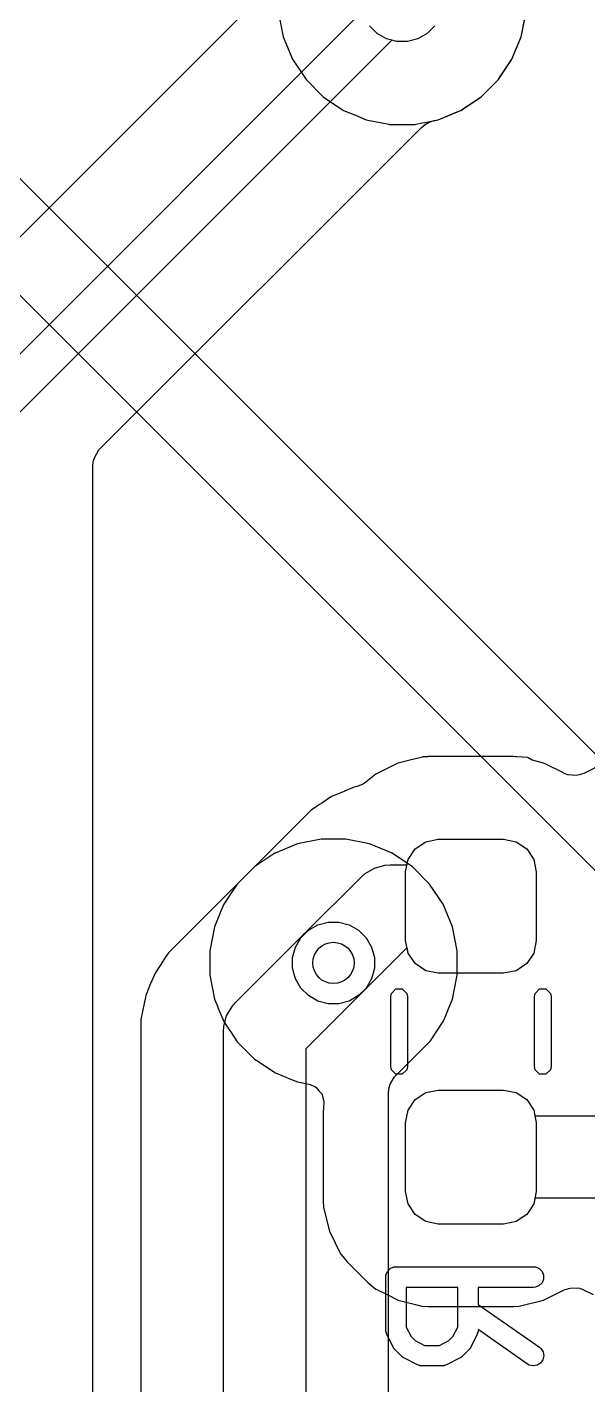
# Model space of a CAD drawing. Header units: inches. Extents: x 1.3 to 5.24, y -7.03 to -1.12.
# Drawn here: x 1.9201 to 2.0807, y -5.9673 to -5.5784 of the extents above; entities that cross this region are included whole.
import ezdxf

# ---------------------------------------------------------------- set-up
doc = ezdxf.new("R2010")
doc.units = ezdxf.units.IN
doc.header["$MEASUREMENT"] = 0
for name, color, linetype, true_color in [('B.Cu', 153, 'CONTINUOUS', 0x4d7fc4), ('B.Mask', 4, 'CONTINUOUS', 0x02ffee), ('B.Paste', 132, 'CONTINUOUS', 0x00c2c2), ('B.Silkscreen', 31, 'CONTINUOUS', 0xe8b2a7), ('F.Cu', 13, 'CONTINUOUS', 0xc83434), ('In1.Cu', 91, 'CONTINUOUS', 0x7fc87f), ('In2.Cu', 33, 'CONTINUOUS', 0xce7d2c)]:
    doc.layers.add(name, color=color, linetype=linetype, true_color=true_color)

msp = doc.modelspace()

# ---------------------------------------------------------------- linework, layer by layer
at = {"layer": 'B.Cu', "linetype": 'CONTINUOUS'}
for p, q in [((1.99211, -5.57436), (1.99347, -5.58121)), ((2.06175, -5.58072), (2.0627, -5.57592)), ((2.02037, -5.58024), (2.01819, -5.57806)), ((2.03693, -5.57806), (2.03475, -5.58024)), ((1.99347, -5.58121), (1.99347, -5.58121)), ((1.99347, -5.58121), (1.99347, -5.58121)), ((1.99347, -5.58121), (1.99613, -5.58764)), ((2.02304, -5.58178), (2.02037, -5.58024)), ((2.02602, -5.58258), (2.02304, -5.58178)), ((2.0291, -5.58258), (2.02602, -5.58258)), ((2.03208, -5.58178), (2.0291, -5.58258)), ((2.03475, -5.58024), (2.03208, -5.58178)), ((2.05907, -5.58744), (2.06165, -5.58121)), ((2.06165, -5.58121), (2.06173, -5.58082)), ((2.06173, -5.58082), (2.06175, -5.58072)), ((1.99613, -5.58764), (1.99614, -5.58766)), ((1.99614, -5.58766), (1.99614, -5.58766)), ((1.99614, -5.58766), (1.99614, -5.58766)), ((1.99614, -5.58766), (2.00002, -5.59347)), ((2.05528, -5.5932), (2.05886, -5.58783)), ((2.05886, -5.58783), (2.05894, -5.58772)), ((2.05894, -5.58772), (2.059, -5.58763)), ((2.059, -5.58763), (2.05907, -5.58744)), ((2.00002, -5.59347), (2.00002, -5.59347)), ((2.00002, -5.59347), (2.00002, -5.59347)), ((2.00002, -5.59347), (2.00496, -5.5984)), ((2.05016, -5.5984), (2.0551, -5.59347)), ((2.0551, -5.59347), (2.05521, -5.59329)), ((2.0551, -5.59347), (2.0551, -5.59347)), ((2.05521, -5.59329), (2.05528, -5.5932)), ((2.00496, -5.5984), (2.00496, -5.5984)), ((2.00496, -5.5984), (2.01077, -5.60228)), ((2.04516, -5.60174), (2.05016, -5.5984)), ((2.05016, -5.5984), (2.05016, -5.5984)), ((2.01077, -5.60228), (2.01077, -5.60228)), ((2.01077, -5.60228), (2.01415, -5.60368)), ((2.0379, -5.60496), (2.04341, -5.60268)), ((2.04341, -5.60268), (2.04435, -5.60228)), ((2.04435, -5.60228), (2.04444, -5.60225)), ((2.04435, -5.60228), (2.04435, -5.60228)), ((2.04435, -5.60228), (2.04435, -5.60228)), ((2.04435, -5.60228), (2.04435, -5.60228)), ((2.04444, -5.60225), (2.04481, -5.60209)), ((2.04444, -5.60225), (2.04444, -5.60225)), ((2.04481, -5.60209), (2.04516, -5.60174)), ((2.01415, -5.60368), (2.01722, -5.60496)), ((2.01722, -5.60496), (2.01722, -5.60496)), ((2.01722, -5.60496), (2.01722, -5.60496)), ((2.01722, -5.60496), (2.02377, -5.60626)), ((2.02377, -5.60626), (2.02387, -5.60629)), ((2.02387, -5.60629), (2.02407, -5.60632)), ((2.02407, -5.60632), (2.03105, -5.60632)), ((2.03105, -5.60632), (2.03121, -5.60632)), ((2.03121, -5.60632), (2.03128, -5.6063)), ((2.03128, -5.6063), (2.03152, -5.60623)), ((2.03152, -5.60623), (2.03333, -5.60586)), ((2.03333, -5.60586), (2.03406, -5.60572)), ((2.03333, -5.60586), (2.03333, -5.60586)), ((2.03406, -5.60572), (2.0379, -5.60496)), ((2.0379, -5.60496), (2.0379, -5.60496)), ((2.0379, -5.60496), (2.0379, -5.60496)), ((2.02633, -5.78928), (2.02002, -5.79241)), ((2.02643, -5.78923), (2.02633, -5.78928)), ((2.02645, -5.78922), (2.02643, -5.78923)), ((2.02971, -5.78841), (2.02645, -5.78922)), ((2.02645, -5.78922), (2.02645, -5.78922)), ((2.03341, -5.78749), (2.02971, -5.78841)), ((2.03348, -5.78748), (2.03341, -5.78749)), ((2.03358, -5.78748), (2.03348, -5.78748)), ((2.03376, -5.78747), (2.03358, -5.78748)), ((2.03489, -5.78739), (2.03376, -5.78747)), ((2.03499, -5.78738), (2.03489, -5.78739)), ((2.03503, -5.78738), (2.03499, -5.78738)), ((2.05946, -5.78738), (2.03503, -5.78738)), ((2.06, -5.78742), (2.05946, -5.78738)), ((2.05946, -5.78738), (2.05946, -5.78738)), ((2.06026, -5.78744), (2.06, -5.78742)), ((2.06, -5.78742), (2.06, -5.78742)), ((2.06357, -5.78766), (2.06026, -5.78744)), ((2.06367, -5.78772), (2.06357, -5.78766)), ((2.06478, -5.78841), (2.06367, -5.78772)), ((2.06485, -5.78843), (2.06478, -5.78841)), ((2.06804, -5.78922), (2.06485, -5.78843)), ((2.06846, -5.78943), (2.06804, -5.78922)), ((2.06804, -5.78922), (2.06804, -5.78922)), ((2.07374, -5.79205), (2.06846, -5.78943)), ((2.06846, -5.78943), (2.06846, -5.78943)), ((2.08539, -5.78928), (2.07957, -5.79217)), ((2.02002, -5.79241), (2.01719, -5.79468)), ((2.07397, -5.79217), (2.07374, -5.79205)), ((2.07422, -5.79229), (2.07397, -5.79217)), ((2.07501, -5.7926), (2.07422, -5.79229)), ((2.07508, -5.79262), (2.07501, -5.7926)), ((2.07513, -5.79263), (2.07508, -5.79262)), ((2.07736, -5.79276), (2.07513, -5.79263)), ((2.07825, -5.7926), (2.07736, -5.79276)), ((2.07957, -5.79217), (2.07825, -5.7926)), ((2.0109, -5.79732), (2.00732, -5.7988)), ((2.01098, -5.79728), (2.0109, -5.79732)), ((2.0109, -5.79732), (2.0109, -5.79732)), ((2.01103, -5.79726), (2.01098, -5.79728)), ((2.01377, -5.79613), (2.01103, -5.79726)), ((2.01103, -5.79726), (2.01103, -5.79726)), ((2.01103, -5.79726), (2.01103, -5.79726)), ((2.01103, -5.79726), (2.01103, -5.79726)), ((2.01453, -5.79598), (2.01377, -5.79613)), ((2.01377, -5.79613), (2.01377, -5.79613)), ((2.01594, -5.79546), (2.01453, -5.79598)), ((2.01628, -5.79527), (2.01594, -5.79546)), ((2.01646, -5.79517), (2.01628, -5.79527)), ((2.01628, -5.79527), (2.01628, -5.79527)), ((2.01628, -5.79527), (2.01628, -5.79527)), ((2.01628, -5.79527), (2.01628, -5.79527)), ((2.0165, -5.79515), (2.01646, -5.79517)), ((2.01719, -5.79468), (2.0165, -5.79515)), ((2.0165, -5.79515), (2.0165, -5.79515)), ((2.0165, -5.79515), (2.0165, -5.79515)), ((2.00326, -5.80151), (2.00151, -5.80268)), ((2.00384, -5.80112), (2.00326, -5.80151)), ((2.00326, -5.80151), (2.00326, -5.80151)), ((2.00453, -5.80066), (2.00384, -5.80112)), ((2.00384, -5.80112), (2.00384, -5.80112)), ((2.00732, -5.7988), (2.00453, -5.80066)), ((2.00453, -5.80066), (2.00453, -5.80066)), ((2.00732, -5.7988), (2.00732, -5.7988)), ((2.00732, -5.7988), (2.00732, -5.7988)), ((2.00151, -5.80268), (1.98034, -5.82386)), ((2.00151, -5.80268), (2.00151, -5.80268)), ((2.03128, -5.81376), (2.03432, -5.81174)), ((2.03432, -5.81174), (2.03789, -5.81102)), ((2.03789, -5.81102), (2.05659, -5.81102)), ((2.05659, -5.81102), (2.06017, -5.81174)), ((2.06017, -5.81174), (2.06321, -5.81376)), ((2.02893, -5.81841), (2.02926, -5.8168)), ((2.02926, -5.8168), (2.03128, -5.81376)), ((2.06321, -5.81376), (2.06523, -5.8168)), ((2.06523, -5.8168), (2.06594, -5.82037)), ((2.01576, -5.82186), (2.01692, -5.82085)), ((2.01692, -5.82085), (2.01959, -5.8193)), ((2.01959, -5.8193), (2.02257, -5.81851)), ((2.02257, -5.81851), (2.02411, -5.81841)), ((2.02411, -5.81841), (2.02893, -5.81841)), ((2.06594, -5.82037), (2.06594, -5.84006)), ((1.98034, -5.82386), (1.97919, -5.82558)), ((1.98034, -5.82386), (1.98034, -5.82386)), ((1.99952, -5.83811), (2.01576, -5.82186)), ((1.97909, -5.82572), (1.97646, -5.82966)), ((1.97919, -5.82558), (1.97909, -5.82572)), ((1.97919, -5.82558), (1.97919, -5.82558)), ((1.97919, -5.82558), (1.97919, -5.82558)), ((1.97919, -5.82558), (1.97919, -5.82558)), ((1.97542, -5.83215), (1.97378, -5.83612)), ((1.97554, -5.83187), (1.97542, -5.83215)), ((1.97542, -5.83215), (1.97542, -5.83215)), ((1.97646, -5.82966), (1.97554, -5.83187)), ((1.97378, -5.83612), (1.97242, -5.84296)), ((1.97378, -5.83612), (1.97378, -5.83612)), ((1.99696, -5.84194), (1.9985, -5.83927)), ((1.9985, -5.83927), (1.99952, -5.83811)), ((2.06594, -5.84006), (2.06523, -5.84364)), ((1.97242, -5.84296), (1.97242, -5.84995)), ((1.99616, -5.84492), (1.99696, -5.84194)), ((2.02895, -5.84209), (2.01623, -5.85481)), ((2.02926, -5.84364), (2.02895, -5.84209)), ((2.03128, -5.84667), (2.02926, -5.84364)), ((2.06523, -5.84364), (2.06321, -5.84667)), ((1.99616, -5.848), (1.99616, -5.84492)), ((1.99696, -5.85098), (1.99616, -5.848)), ((2.03432, -5.8487), (2.03128, -5.84667)), ((2.06321, -5.84667), (2.06017, -5.8487)), ((1.97242, -5.84995), (1.97378, -5.8568)), ((1.9985, -5.85365), (1.99696, -5.85098)), ((2.03789, -5.84941), (2.03432, -5.8487)), ((2.05659, -5.84941), (2.03789, -5.84941)), ((2.06017, -5.8487), (2.05659, -5.84941)), ((2.00068, -5.85583), (1.9985, -5.85365)), ((2.00335, -5.85737), (2.00068, -5.85583)), ((2.01506, -5.85583), (2.01239, -5.85737)), ((2.01623, -5.85481), (2.01506, -5.85583)), ((1.97378, -5.8568), (1.97378, -5.8568)), ((1.97378, -5.8568), (1.97378, -5.8568)), ((1.97378, -5.8568), (1.97378, -5.8568)), ((1.97378, -5.8568), (1.97473, -5.85907)), ((1.97473, -5.85907), (1.97473, -5.85907)), ((1.97473, -5.85907), (1.9748, -5.85925)), ((1.9748, -5.85925), (1.97646, -5.86325)), ((2.00633, -5.85817), (2.00335, -5.85737)), ((2.00942, -5.85817), (2.00633, -5.85817)), ((2.01239, -5.85737), (2.00942, -5.85817)), ((1.97646, -5.86325), (1.97801, -5.86558)), ((1.97801, -5.86558), (1.97817, -5.86582)), ((1.97817, -5.86582), (1.97817, -5.86582)), ((1.97817, -5.86582), (1.97964, -5.86801)), ((1.97964, -5.86801), (1.98034, -5.86906)), ((1.98034, -5.86906), (1.98527, -5.87399)), ((1.98527, -5.87399), (1.98527, -5.87399)), ((1.98527, -5.87399), (1.98638, -5.87474)), ((1.98638, -5.87474), (1.98638, -5.87474)), ((1.98638, -5.87474), (1.98822, -5.87596)), ((1.98822, -5.87596), (1.99094, -5.87778)), ((1.99094, -5.87778), (1.99112, -5.8779)), ((1.99112, -5.8779), (1.9913, -5.87797)), ((1.9913, -5.87797), (1.99197, -5.87824)), ((1.99197, -5.87824), (1.99421, -5.87917)), ((1.99421, -5.87917), (1.99421, -5.87917)), ((1.99421, -5.87917), (1.99507, -5.87953)), ((1.99507, -5.87953), (1.99753, -5.88055)), ((1.99753, -5.88055), (2.00082, -5.8812)), ((2.00082, -5.8812), (2.00108, -5.8813)), ((2.00108, -5.8813), (2.00124, -5.8813)), ((2.00124, -5.8813), (2.00242, -5.88185)), ((2.00242, -5.88185), (2.0025, -5.88188)), ((2.0025, -5.88188), (2.00251, -5.88189)), ((2.00251, -5.88189), (2.00276, -5.88205)), ((2.00276, -5.88205), (2.00278, -5.88206)), ((2.00278, -5.88206), (2.00288, -5.88212)), ((2.00288, -5.88212), (2.0037, -5.88306)), ((2.0037, -5.88306), (2.00459, -5.88401)), ((2.03432, -5.88359), (2.03789, -5.88287)), ((2.03789, -5.88287), (2.05659, -5.88287)), ((2.05659, -5.88287), (2.06017, -5.88359)), ((2.00459, -5.88401), (2.0046, -5.88403)), ((2.0046, -5.88403), (2.00463, -5.88413)), ((2.00463, -5.88413), (2.00468, -5.8842)), ((2.00468, -5.8842), (2.00475, -5.88466)), ((2.00475, -5.88466), (2.00513, -5.88627)), ((2.00513, -5.88669), (2.00503, -5.88753)), ((2.00513, -5.88627), (2.00513, -5.88669)), ((2.02926, -5.88865), (2.03128, -5.88561)), ((2.03128, -5.88561), (2.03432, -5.88359)), ((2.06017, -5.88359), (2.06321, -5.88561)), ((2.06321, -5.88561), (2.06523, -5.88865)), ((2.00501, -5.88774), (2.0049, -5.88936)), ((2.0049, -5.88936), (2.0049, -5.91482)), ((2.00504, -5.88753), (2.00501, -5.88774)), ((2.00503, -5.88753), (2.00504, -5.88753)), ((2.02854, -5.89222), (2.02926, -5.88865)), ((2.06523, -5.88865), (2.06555, -5.89026)), ((2.06555, -5.89026), (2.08799, -5.89026)), ((2.02854, -5.91191), (2.02854, -5.89222)), ((2.02926, -5.91549), (2.02854, -5.91191)), ((2.06555, -5.91388), (2.06523, -5.91549)), ((2.08799, -5.91388), (2.06555, -5.91388)), ((2.0049, -5.91482), (2.00491, -5.91491)), ((2.00491, -5.91491), (2.005, -5.91622)), ((2.005, -5.91622), (2.005, -5.91633)), ((2.005, -5.91633), (2.00501, -5.91639)), ((2.00501, -5.91639), (2.00675, -5.92337)), ((2.03128, -5.91852), (2.02926, -5.91549)), ((2.06523, -5.91549), (2.06321, -5.91852)), ((2.03432, -5.92055), (2.03128, -5.91852)), ((2.03789, -5.92126), (2.03432, -5.92055)), ((2.05659, -5.92126), (2.03789, -5.92126)), ((2.06017, -5.92055), (2.05659, -5.92126)), ((2.06321, -5.91852), (2.06017, -5.92055)), ((2.00675, -5.92337), (2.00679, -5.92345)), ((2.00679, -5.92345), (2.0068, -5.92346)), ((2.0068, -5.92346), (2.00993, -5.92978)), ((2.00993, -5.92978), (2.00993, -5.92978)), ((2.00993, -5.92978), (2.00993, -5.92978)), ((2.00993, -5.92978), (2.01005, -5.92993)), ((2.01005, -5.92993), (2.01006, -5.92994)), ((2.01006, -5.92994), (2.0101, -5.92999)), ((2.0101, -5.92999), (2.01179, -5.93209)), ((2.01179, -5.93209), (2.01771, -5.93802)), ((2.01771, -5.93802), (2.02002, -5.93987)), ((2.02002, -5.93987), (2.02002, -5.93987)), ((2.02002, -5.93987), (2.02002, -5.93987)), ((2.02002, -5.93987), (2.02002, -5.93987)), ((2.02002, -5.93987), (2.02007, -5.93991)), ((2.02007, -5.93991), (2.02029, -5.94)), ((2.02029, -5.94), (2.02323, -5.94147)), ((2.02323, -5.94147), (2.02645, -5.94306)), ((2.06804, -5.94306), (2.07397, -5.94012)), ((2.07397, -5.94012), (2.07529, -5.93968)), ((2.07529, -5.93968), (2.07618, -5.93953)), ((2.07618, -5.93953), (2.07841, -5.93965)), ((2.07841, -5.93965), (2.07847, -5.93967)), ((2.07847, -5.93967), (2.07853, -5.93968)), ((2.07853, -5.93968), (2.07889, -5.93983)), ((2.07889, -5.93983), (2.07892, -5.93983)), ((2.07892, -5.93983), (2.07893, -5.93984)), ((2.07893, -5.93984), (2.07932, -5.94)), ((2.07932, -5.94), (2.08229, -5.94147)), ((2.02645, -5.94306), (2.0321, -5.94447)), ((2.0321, -5.94447), (2.03316, -5.94473)), ((2.03316, -5.94473), (2.03341, -5.94479)), ((2.03341, -5.94479), (2.03341, -5.94479)), ((2.03341, -5.94479), (2.03341, -5.94479)), ((2.03341, -5.94479), (2.03503, -5.9449)), ((2.03503, -5.9449), (2.05946, -5.9449)), ((2.05946, -5.9449), (2.06107, -5.94479)), ((2.06107, -5.94479), (2.06804, -5.94306))]:
    msp.add_line(p, q, dxfattribs=at)
at = {"layer": 'B.Cu'}
msp.add_circle((2.00787, -5.84646), 0.00591, dxfattribs=at)
at = {"layer": 'B.Mask', "linetype": 'CONTINUOUS'}
for p, q in [((2.03128, -5.81376), (2.03432, -5.81174)), ((2.03432, -5.81174), (2.03789, -5.81102)), ((2.03789, -5.81102), (2.05659, -5.81102)), ((2.05659, -5.81102), (2.06017, -5.81174)), ((2.06017, -5.81174), (2.06321, -5.81376)), ((2.02854, -5.82037), (2.02926, -5.8168)), ((2.02926, -5.8168), (2.03128, -5.81376)), ((2.06321, -5.81376), (2.06523, -5.8168)), ((2.06523, -5.8168), (2.06594, -5.82037)), ((2.02854, -5.84006), (2.02854, -5.82037)), ((2.06594, -5.82037), (2.06594, -5.84006)), ((2.02926, -5.84364), (2.02854, -5.84006)), ((2.06594, -5.84006), (2.06523, -5.84364)), ((2.03128, -5.84667), (2.02926, -5.84364)), ((2.06523, -5.84364), (2.06321, -5.84667)), ((2.03432, -5.8487), (2.03128, -5.84667)), ((2.06321, -5.84667), (2.06017, -5.8487)), ((2.03789, -5.84941), (2.03432, -5.8487)), ((2.05659, -5.84941), (2.03789, -5.84941)), ((2.06017, -5.8487), (2.05659, -5.84941)), ((2.03432, -5.88359), (2.03789, -5.88287)), ((2.03789, -5.88287), (2.05659, -5.88287)), ((2.05659, -5.88287), (2.06017, -5.88359)), ((2.02926, -5.88865), (2.03128, -5.88561)), ((2.03128, -5.88561), (2.03432, -5.88359)), ((2.06017, -5.88359), (2.06321, -5.88561)), ((2.06321, -5.88561), (2.06523, -5.88865)), ((2.02854, -5.89222), (2.02926, -5.88865)), ((2.06523, -5.88865), (2.06594, -5.89222)), ((2.02854, -5.91191), (2.02854, -5.89222)), ((2.06594, -5.89222), (2.06594, -5.91191)), ((2.02926, -5.91549), (2.02854, -5.91191)), ((2.06594, -5.91191), (2.06523, -5.91549)), ((2.03128, -5.91852), (2.02926, -5.91549)), ((2.06523, -5.91549), (2.06321, -5.91852)), ((2.03432, -5.92055), (2.03128, -5.91852)), ((2.03789, -5.92126), (2.03432, -5.92055)), ((2.05659, -5.92126), (2.03789, -5.92126)), ((2.06017, -5.92055), (2.05659, -5.92126)), ((2.06321, -5.91852), (2.06017, -5.92055))]:
    msp.add_line(p, q, dxfattribs=at)
at = {"layer": 'B.Paste', "linetype": 'CONTINUOUS'}
for p, q in [((2.03128, -5.81376), (2.03432, -5.81174)), ((2.03432, -5.81174), (2.03789, -5.81102)), ((2.03789, -5.81102), (2.05659, -5.81102)), ((2.05659, -5.81102), (2.06017, -5.81174)), ((2.06017, -5.81174), (2.06321, -5.81376)), ((2.02854, -5.82037), (2.02926, -5.8168)), ((2.02926, -5.8168), (2.03128, -5.81376)), ((2.06321, -5.81376), (2.06523, -5.8168)), ((2.06523, -5.8168), (2.06594, -5.82037)), ((2.02854, -5.84006), (2.02854, -5.82037)), ((2.06594, -5.82037), (2.06594, -5.84006)), ((2.02926, -5.84364), (2.02854, -5.84006)), ((2.06594, -5.84006), (2.06523, -5.84364)), ((2.03128, -5.84667), (2.02926, -5.84364)), ((2.06523, -5.84364), (2.06321, -5.84667)), ((2.03432, -5.8487), (2.03128, -5.84667)), ((2.06321, -5.84667), (2.06017, -5.8487)), ((2.03789, -5.84941), (2.03432, -5.8487)), ((2.05659, -5.84941), (2.03789, -5.84941)), ((2.06017, -5.8487), (2.05659, -5.84941)), ((2.03432, -5.88359), (2.03789, -5.88287)), ((2.03789, -5.88287), (2.05659, -5.88287)), ((2.05659, -5.88287), (2.06017, -5.88359)), ((2.02926, -5.88865), (2.03128, -5.88561)), ((2.03128, -5.88561), (2.03432, -5.88359)), ((2.06017, -5.88359), (2.06321, -5.88561)), ((2.06321, -5.88561), (2.06523, -5.88865)), ((2.02854, -5.89222), (2.02926, -5.88865)), ((2.06523, -5.88865), (2.06594, -5.89222)), ((2.02854, -5.91191), (2.02854, -5.89222)), ((2.06594, -5.89222), (2.06594, -5.91191)), ((2.02926, -5.91549), (2.02854, -5.91191)), ((2.06594, -5.91191), (2.06523, -5.91549)), ((2.03128, -5.91852), (2.02926, -5.91549)), ((2.06523, -5.91549), (2.06321, -5.91852)), ((2.03432, -5.92055), (2.03128, -5.91852)), ((2.03789, -5.92126), (2.03432, -5.92055)), ((2.05659, -5.92126), (2.03789, -5.92126)), ((2.06017, -5.92055), (2.05659, -5.92126)), ((2.06321, -5.91852), (2.06017, -5.92055))]:
    msp.add_line(p, q, dxfattribs=at)
at = {"layer": 'B.Silkscreen', "linetype": 'CONTINUOUS'}
for p, q in [((2.02431, -5.85611), (2.02449, -5.85521)), ((2.02431, -5.87617), (2.02431, -5.85611)), ((2.02449, -5.85521), (2.02577, -5.85393)), ((2.02577, -5.85393), (2.02758, -5.85393)), ((2.02758, -5.85393), (2.02886, -5.85521)), ((2.02886, -5.85521), (2.02904, -5.85611)), ((2.02904, -5.85611), (2.02904, -5.87617)), ((2.06545, -5.85611), (2.06563, -5.85521)), ((2.06545, -5.87617), (2.06545, -5.85611)), ((2.06563, -5.85521), (2.06691, -5.85393)), ((2.06691, -5.85393), (2.06872, -5.85393)), ((2.06872, -5.85393), (2.07, -5.85521)), ((2.07, -5.85521), (2.07018, -5.85611)), ((2.07018, -5.85611), (2.07018, -5.87617)), ((2.02449, -5.87707), (2.02431, -5.87617)), ((2.02577, -5.87835), (2.02449, -5.87707)), ((2.02758, -5.87835), (2.02577, -5.87835)), ((2.02886, -5.87707), (2.02758, -5.87835)), ((2.02904, -5.87617), (2.02886, -5.87707)), ((2.06563, -5.87707), (2.06545, -5.87617)), ((2.06691, -5.87835), (2.06563, -5.87707)), ((2.06872, -5.87835), (2.06691, -5.87835)), ((2.07, -5.87707), (2.06872, -5.87835)), ((2.07018, -5.87617), (2.07, -5.87707)), ((2.02414, -5.93399), (2.0252, -5.93355)), ((2.0252, -5.93355), (2.02578, -5.93349)), ((2.02578, -5.93349), (2.06515, -5.93349)), ((2.06515, -5.93349), (2.06573, -5.93355)), ((2.06573, -5.93355), (2.06679, -5.93399)), ((2.02283, -5.93645), (2.02288, -5.93587)), ((2.02283, -5.95144), (2.02283, -5.93645)), ((2.02288, -5.93587), (2.02333, -5.9348)), ((2.02333, -5.9348), (2.02414, -5.93399)), ((2.06679, -5.93399), (2.06761, -5.9348)), ((2.06761, -5.9348), (2.06805, -5.93587)), ((2.06805, -5.93702), (2.06761, -5.93809)), ((2.06805, -5.93587), (2.06805, -5.93702)), ((2.04345, -5.9394), (2.02873, -5.9394)), ((2.02873, -5.9394), (2.02873, -5.95075)), ((2.04345, -5.95075), (2.04345, -5.9394)), ((2.06515, -5.9394), (2.04936, -5.9394)), ((2.04936, -5.9394), (2.04936, -5.94428)), ((2.06573, -5.93934), (2.06515, -5.9394)), ((2.06679, -5.9389), (2.06573, -5.93934)), ((2.06761, -5.93809), (2.06679, -5.9389)), ((2.04936, -5.94428), (2.06684, -5.95652)), ((2.02288, -5.95202), (2.02283, -5.95144)), ((2.02292, -5.95212), (2.02288, -5.95202)), ((2.02293, -5.95222), (2.02292, -5.95212)), ((2.02314, -5.95276), (2.02293, -5.95222)), ((2.02501, -5.95651), (2.02314, -5.95276)), ((2.02873, -5.95075), (2.03008, -5.95344)), ((2.0421, -5.95344), (2.04345, -5.95075)), ((2.04904, -5.95276), (2.04717, -5.95651)), ((2.04925, -5.95222), (2.04904, -5.95276)), ((2.04926, -5.95212), (2.04925, -5.95222)), ((2.0493, -5.95202), (2.04926, -5.95212)), ((2.04935, -5.95149), (2.0493, -5.95202)), ((2.06346, -5.96136), (2.04935, -5.95149)), ((2.02517, -5.95676), (2.02501, -5.95651)), ((2.0252, -5.95683), (2.02517, -5.95676)), ((2.02527, -5.95691), (2.0252, -5.95683)), ((2.02532, -5.957), (2.02527, -5.95691)), ((2.02538, -5.95705), (2.02532, -5.957)), ((2.02557, -5.95728), (2.02538, -5.95705)), ((2.02744, -5.95916), (2.02557, -5.95728)), ((2.03008, -5.95344), (2.03128, -5.95464)), ((2.03128, -5.95464), (2.03398, -5.95599)), ((2.03398, -5.95599), (2.03821, -5.95599)), ((2.03821, -5.95599), (2.0409, -5.95464)), ((2.0409, -5.95464), (2.0421, -5.95344)), ((2.04662, -5.95728), (2.04474, -5.95916)), ((2.0468, -5.95705), (2.04662, -5.95728)), ((2.04686, -5.957), (2.0468, -5.95705)), ((2.04692, -5.95691), (2.04686, -5.957)), ((2.04698, -5.95683), (2.04692, -5.95691)), ((2.04701, -5.95676), (2.04698, -5.95683)), ((2.04717, -5.95651), (2.04701, -5.95676)), ((2.06684, -5.95652), (2.06728, -5.9569)), ((2.06728, -5.9569), (2.0679, -5.95787)), ((2.02767, -5.95934), (2.02744, -5.95916)), ((2.02772, -5.9594), (2.02767, -5.95934)), ((2.02781, -5.95946), (2.02772, -5.9594)), ((2.02789, -5.95952), (2.02781, -5.95946)), ((2.02796, -5.95955), (2.02789, -5.95952)), ((2.02821, -5.95971), (2.02796, -5.95955)), ((2.03196, -5.96158), (2.02821, -5.95971)), ((2.04397, -5.95971), (2.04022, -5.96158)), ((2.04422, -5.95955), (2.04397, -5.95971)), ((2.04429, -5.95952), (2.04422, -5.95955)), ((2.04437, -5.95946), (2.04429, -5.95952)), ((2.04446, -5.9594), (2.04437, -5.95946)), ((2.04451, -5.95934), (2.04446, -5.9594)), ((2.04474, -5.95916), (2.04451, -5.95934)), ((2.06719, -5.96108), (2.06622, -5.96169)), ((2.06785, -5.96013), (2.06719, -5.96108)), ((2.0681, -5.95901), (2.06785, -5.96013)), ((2.0679, -5.95787), (2.0681, -5.95901)), ((2.0325, -5.96179), (2.03196, -5.96158)), ((2.03261, -5.9618), (2.0325, -5.96179)), ((2.0327, -5.96184), (2.03261, -5.9618)), ((2.03328, -5.9619), (2.0327, -5.96184)), ((2.0389, -5.9619), (2.03328, -5.9619)), ((2.03948, -5.96184), (2.0389, -5.9619)), ((2.03958, -5.9618), (2.03948, -5.96184)), ((2.03968, -5.96179), (2.03958, -5.9618)), ((2.04022, -5.96158), (2.03968, -5.96179)), ((2.06396, -5.96165), (2.06346, -5.96136)), ((2.06509, -5.96189), (2.06396, -5.96165)), ((2.06622, -5.96169), (2.06509, -5.96189))]:
    msp.add_line(p, q, dxfattribs=at)
at = {"layer": 'F.Cu', "linetype": 'CONTINUOUS'}
for p, q in [((1.9913, -5.56534), (1.8865, -5.67014)), ((1.90527, -5.6848), (2.01623, -5.57384)), ((2.06191, -5.5799), (2.06277, -5.57557)), ((2.03693, -5.57806), (2.03475, -5.58024)), ((2.06165, -5.58121), (2.06191, -5.5799)), ((2.02458, -5.58219), (1.91535, -5.69142)), ((2.02602, -5.58258), (2.02458, -5.58219)), ((2.0291, -5.58258), (2.02602, -5.58258)), ((2.03208, -5.58178), (2.0291, -5.58258)), ((2.03475, -5.58024), (2.03208, -5.58178)), ((2.05898, -5.58766), (2.06165, -5.58121)), ((2.06165, -5.58121), (2.06165, -5.58121)), ((2.06165, -5.58121), (2.06165, -5.58121)), ((2.0551, -5.59347), (2.05898, -5.58766)), ((2.05016, -5.5984), (2.0551, -5.59347)), ((2.04435, -5.60228), (2.05016, -5.5984)), ((2.0379, -5.60496), (2.04286, -5.6029)), ((2.04286, -5.6029), (2.04435, -5.60228)), ((2.04435, -5.60228), (2.04435, -5.60228)), ((2.04435, -5.60228), (2.04435, -5.60228)), ((1.94072, -5.69949), (2.03305, -5.60716)), ((2.03305, -5.60716), (2.03417, -5.60632)), ((2.03417, -5.60632), (2.03531, -5.6057)), ((2.03531, -5.6057), (2.0367, -5.6052)), ((2.0367, -5.6052), (2.0379, -5.60496)), ((1.93949, -5.70157), (1.94072, -5.69949)), ((1.939, -5.70394), (1.93919, -5.70256)), ((1.939, -6.00895), (1.939, -5.70394)), ((1.93919, -5.70256), (1.93949, -5.70157)), ((1.99753, -5.81237), (1.99113, -5.81502)), ((2.00438, -5.811), (1.99753, -5.81237)), ((1.99753, -5.81237), (1.99753, -5.81237)), ((1.99753, -5.81237), (1.99753, -5.81237)), ((1.99753, -5.81237), (1.99753, -5.81237)), ((2.01137, -5.811), (2.00438, -5.811)), ((2.00438, -5.811), (2.00438, -5.811)), ((2.00438, -5.811), (2.00438, -5.811)), ((2.01821, -5.81237), (2.01137, -5.811)), ((2.01137, -5.811), (2.01137, -5.811)), ((2.01137, -5.811), (2.01137, -5.811)), ((2.01822, -5.81237), (2.01821, -5.81237)), ((2.02467, -5.81504), (2.01822, -5.81237)), ((1.9902, -5.81563), (1.98535, -5.81887)), ((1.99022, -5.81562), (1.9902, -5.81563)), ((1.9902, -5.81563), (1.9902, -5.81563)), ((1.99108, -5.81504), (1.99022, -5.81562)), ((1.99113, -5.81502), (1.99108, -5.81504)), ((1.99113, -5.81502), (1.99113, -5.81502)), ((2.03047, -5.81892), (2.02467, -5.81504)), ((2.02467, -5.81504), (2.02467, -5.81504)), ((2.02467, -5.81504), (2.02467, -5.81504)), ((1.98527, -5.81892), (1.96065, -5.84354)), ((1.98533, -5.81888), (1.98527, -5.81892)), ((1.98535, -5.81887), (1.98533, -5.81888)), ((1.98533, -5.81888), (1.98533, -5.81888)), ((1.98535, -5.81887), (1.98535, -5.81887)), ((2.03541, -5.82386), (2.03047, -5.81892)), ((2.03047, -5.81892), (2.03047, -5.81892)), ((2.03047, -5.81892), (2.03047, -5.81892)), ((2.03929, -5.82966), (2.03541, -5.82386)), ((2.03541, -5.82386), (2.03541, -5.82386)), ((2.03541, -5.82386), (2.03541, -5.82386)), ((2.04196, -5.83612), (2.03929, -5.82966)), ((2.03929, -5.82966), (2.03929, -5.82966)), ((2.03929, -5.82966), (2.03929, -5.82966)), ((2.03929, -5.82966), (2.03929, -5.82966)), ((2.00068, -5.83709), (2.00335, -5.83554)), ((2.00335, -5.83554), (2.00633, -5.83475)), ((2.00633, -5.83475), (2.00942, -5.83475)), ((2.00942, -5.83475), (2.01239, -5.83554)), ((2.01239, -5.83554), (2.01506, -5.83709)), ((2.04333, -5.84296), (2.04196, -5.83612)), ((1.97984, -5.85779), (1.99952, -5.83811)), ((1.99952, -5.83811), (2.00068, -5.83709)), ((2.01506, -5.83709), (2.01724, -5.83927)), ((2.01724, -5.83927), (2.01879, -5.84194)), ((1.96065, -5.84354), (1.95971, -5.84495)), ((2.01879, -5.84194), (2.01958, -5.84492)), ((2.04333, -5.84995), (2.04333, -5.84296)), ((1.9591, -5.84587), (1.95677, -5.84935)), ((1.9592, -5.84571), (1.9591, -5.84587)), ((1.95971, -5.84495), (1.9592, -5.84571)), ((2.01958, -5.848), (2.01879, -5.85098)), ((2.01958, -5.84492), (2.01958, -5.848)), ((1.95571, -5.85192), (1.9541, -5.8558)), ((1.95582, -5.85164), (1.95571, -5.85192)), ((1.95571, -5.85192), (1.95571, -5.85192)), ((1.95571, -5.85192), (1.95571, -5.85192)), ((1.95571, -5.85192), (1.95571, -5.85192)), ((1.95677, -5.84935), (1.95582, -5.85164)), ((2.01879, -5.85098), (2.01724, -5.85365)), ((2.04196, -5.8568), (2.04333, -5.84995)), ((1.9541, -5.8558), (1.95274, -5.86265)), ((1.9541, -5.8558), (1.9541, -5.8558)), ((2.01623, -5.85481), (2, -5.87103)), ((2.01724, -5.85365), (2.01623, -5.85481)), ((1.97728, -5.86162), (1.97882, -5.85895)), ((1.97882, -5.85895), (1.97984, -5.85779)), ((2.04041, -5.86054), (2.04092, -5.85933)), ((2.04092, -5.85933), (2.04196, -5.8568)), ((1.95274, -5.86265), (1.95274, -6.00743)), ((1.97648, -5.8646), (1.97728, -5.86162)), ((2.03562, -5.86875), (2.03929, -5.86325)), ((2.03929, -5.86325), (2.03932, -5.86321)), ((2.03929, -5.86325), (2.03929, -5.86325)), ((2.03929, -5.86325), (2.03929, -5.86325)), ((2.03929, -5.86325), (2.03929, -5.86325)), ((2.03932, -5.86321), (2.03938, -5.86303)), ((2.03938, -5.86303), (2.03954, -5.86265)), ((2.03954, -5.86265), (2.04002, -5.8615)), ((2.04002, -5.86149), (2.04034, -5.86072)), ((2.04002, -5.8615), (2.04002, -5.86149)), ((2.04002, -5.8615), (2.04002, -5.8615)), ((2.04034, -5.86072), (2.04037, -5.86064)), ((2.04034, -5.86072), (2.04034, -5.86072)), ((2.04037, -5.86064), (2.04041, -5.86054)), ((2.04037, -5.86064), (2.04037, -5.86064)), ((2.04037, -5.86064), (2.04037, -5.86064)), ((1.97638, -5.86614), (1.97648, -5.8646)), ((1.97638, -6.00394), (1.97638, -5.86614)), ((2, -5.87103), (2, -5.99904)), ((2.02963, -5.87483), (2.03541, -5.86906)), ((2.03541, -5.86906), (2.03562, -5.86875)), ((2.03541, -5.86906), (2.03541, -5.86906)), ((2.02536, -5.87911), (2.02963, -5.87483)), ((2.02413, -5.88118), (2.02536, -5.87911)), ((2.02364, -5.88355), (2.02384, -5.88218)), ((2.02384, -5.88218), (2.02413, -5.88118)), ((2.02364, -5.98682), (2.02364, -5.88355))]:
    msp.add_line(p, q, dxfattribs=at)
at = {"layer": 'F.Cu'}
msp.add_circle((2.00787, -5.84646), 0.00591, dxfattribs=at)
at = {"layer": 'In1.Cu', "linetype": 'CONTINUOUS'}
for p, q in [((2.02037, -5.58024), (2.01819, -5.57806)), ((2.03693, -5.57806), (2.03475, -5.58024)), ((2.02304, -5.58178), (2.02037, -5.58024)), ((2.02602, -5.58258), (2.02304, -5.58178)), ((2.0291, -5.58258), (2.02602, -5.58258)), ((2.03208, -5.58178), (2.0291, -5.58258)), ((2.03475, -5.58024), (2.03208, -5.58178)), ((2.00068, -5.83709), (2.00335, -5.83554)), ((2.00335, -5.83554), (2.00633, -5.83475)), ((2.00633, -5.83475), (2.00942, -5.83475)), ((2.00942, -5.83475), (2.01239, -5.83554)), ((2.01239, -5.83554), (2.01506, -5.83709)), ((1.99696, -5.84194), (1.9985, -5.83927)), ((1.9985, -5.83927), (2.00068, -5.83709)), ((2.01506, -5.83709), (2.01724, -5.83927)), ((2.01724, -5.83927), (2.01879, -5.84194)), ((1.99616, -5.84492), (1.99696, -5.84194)), ((2.01879, -5.84194), (2.01958, -5.84492)), ((1.99616, -5.848), (1.99616, -5.84492)), ((1.99696, -5.85098), (1.99616, -5.848)), ((2.01958, -5.848), (2.01879, -5.85098)), ((2.01958, -5.84492), (2.01958, -5.848)), ((1.9985, -5.85365), (1.99696, -5.85098)), ((2.01879, -5.85098), (2.01724, -5.85365)), ((2.00068, -5.85583), (1.9985, -5.85365)), ((2.00335, -5.85737), (2.00068, -5.85583)), ((2.01506, -5.85583), (2.01239, -5.85737)), ((2.01724, -5.85365), (2.01506, -5.85583)), ((2.00633, -5.85817), (2.00335, -5.85737)), ((2.00942, -5.85817), (2.00633, -5.85817)), ((2.01239, -5.85737), (2.00942, -5.85817))]:
    msp.add_line(p, q, dxfattribs=at)
at = {"layer": 'In1.Cu'}
msp.add_circle((2.00787, -5.84646), 0.00591, dxfattribs=at)
at = {"layer": 'In2.Cu', "linetype": 'CONTINUOUS'}
for p, q in [((1.72441, -5.42818), (2.18993, -5.8937)), ((2.17669, -5.91386), (1.70425, -5.44142)), ((2.02037, -5.58024), (2.01819, -5.57806)), ((2.03693, -5.57806), (2.03475, -5.58024)), ((2.02304, -5.58178), (2.02037, -5.58024)), ((2.02602, -5.58258), (2.02304, -5.58178)), ((2.0291, -5.58258), (2.02602, -5.58258)), ((2.03208, -5.58178), (2.0291, -5.58258)), ((2.03475, -5.58024), (2.03208, -5.58178)), ((2.00068, -5.83709), (2.00335, -5.83554)), ((2.00335, -5.83554), (2.00633, -5.83475)), ((2.00633, -5.83475), (2.00942, -5.83475)), ((2.00942, -5.83475), (2.01239, -5.83554)), ((2.01239, -5.83554), (2.01506, -5.83709)), ((1.99696, -5.84194), (1.9985, -5.83927)), ((1.9985, -5.83927), (2.00068, -5.83709)), ((2.01506, -5.83709), (2.01724, -5.83927)), ((2.01724, -5.83927), (2.01879, -5.84194)), ((1.99616, -5.84492), (1.99696, -5.84194)), ((2.01879, -5.84194), (2.01958, -5.84492)), ((1.99616, -5.848), (1.99616, -5.84492)), ((1.99696, -5.85098), (1.99616, -5.848)), ((2.01958, -5.848), (2.01879, -5.85098)), ((2.01958, -5.84492), (2.01958, -5.848)), ((1.9985, -5.85365), (1.99696, -5.85098)), ((2.01879, -5.85098), (2.01724, -5.85365)), ((2.00068, -5.85583), (1.9985, -5.85365)), ((2.00335, -5.85737), (2.00068, -5.85583)), ((2.01506, -5.85583), (2.01239, -5.85737)), ((2.01724, -5.85365), (2.01506, -5.85583)), ((2.00633, -5.85817), (2.00335, -5.85737)), ((2.00942, -5.85817), (2.00633, -5.85817)), ((2.01239, -5.85737), (2.00942, -5.85817))]:
    msp.add_line(p, q, dxfattribs=at)
at = {"layer": 'In2.Cu'}
msp.add_circle((2.00787, -5.84646), 0.00591, dxfattribs=at)

doc.saveas('drawing.dxf')
